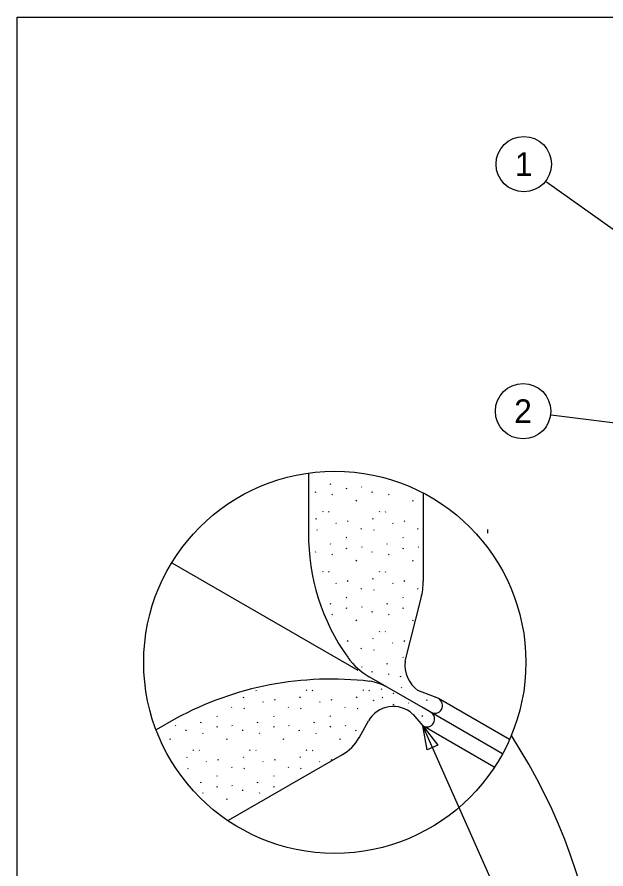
# Model space of a CAD drawing. Extents: x 10043 to 10176, y 9935 to 10141.
# Drawn here: x 10110.22 to 10126.8, y 10116.52 to 10140.51 of the extents above; entities that cross this region are included whole.
import ezdxf

# ---------------------------------------------------------------- set-up
doc = ezdxf.new("R2010")
doc.units = 0
for name, color, linetype in [('G-ANNO-SYMB', 7, 'Continuous'), ('G-DETL-GRID', 7, 'Continuous'), ('G-DETL-LINE', 7, 'Continuous'), ('G-DETL-TEXT', 7, 'Continuous')]:
    doc.layers.add(name, color=color, linetype=linetype)

msp = doc.modelspace()

# ---------------------------------------------------------------- linework, layer by layer
at = {"layer": 'G-ANNO-SYMB'}
for centre in [(10124.483, 10136.364), (10124.464, 10129.41)]:
    msp.add_circle(centre, 0.779, dxfattribs=at)
at = {"layer": 'G-DETL-GRID'}
msp.add_lwpolyline([(10110.22, 10140.505), (10159.362, 10140.505), (10159.362, 10095.005), (10110.22, 10095.005)], close=True, dxfattribs=at)
at = {"layer": 'G-DETL-LINE'}
for p, q in [((10118.427, 10127.663), (10118.427, 10125.989)), ((10118.427, 10127.663), (10118.427, 10125.989)), ((10119.04, 10127.349), (10119.052, 10127.376)), ((10119.04, 10127.349), (10119.052, 10127.376)), ((10118.614, 10127.151), (10118.617, 10127.124)), ((10118.614, 10127.151), (10118.617, 10127.124)), ((10119.495, 10127.226), (10119.507, 10127.253)), ((10119.495, 10127.226), (10119.507, 10127.253)), ((10119.911, 10127.285), (10119.923, 10127.267)), ((10119.911, 10127.285), (10119.923, 10127.267)), ((10120.208, 10127.151), (10120.211, 10127.124)), ((10120.208, 10127.151), (10120.211, 10127.124)), ((10119.083, 10127.072), (10119.095, 10127.054)), ((10119.083, 10127.072), (10119.095, 10127.054)), ((10119.768, 10126.879), (10119.78, 10126.906)), ((10119.768, 10126.879), (10119.78, 10126.906)), ((10120.678, 10127.072), (10120.69, 10127.054)), ((10120.678, 10127.072), (10120.69, 10127.054)), ((10121.362, 10126.879), (10121.374, 10126.906)), ((10121.362, 10126.879), (10121.374, 10126.906)), ((10121.652, 10127.102), (10121.652, 10124.624)), ((10121.652, 10127.102), (10121.652, 10124.624)), ((10118.641, 10126.37), (10118.653, 10126.397)), ((10118.641, 10126.37), (10118.653, 10126.397)), ((10118.818, 10126.592), (10118.83, 10126.574)), ((10118.818, 10126.592), (10118.83, 10126.574)), ((10118.989, 10126.586), (10119.001, 10126.568)), ((10118.989, 10126.586), (10119.001, 10126.568)), ((10120.236, 10126.37), (10120.248, 10126.397)), ((10120.236, 10126.37), (10120.248, 10126.397)), ((10120.413, 10126.592), (10120.425, 10126.574)), ((10120.413, 10126.592), (10120.425, 10126.574)), ((10120.583, 10126.586), (10120.595, 10126.568)), ((10120.583, 10126.586), (10120.595, 10126.568)), ((10119.19, 10126.266), (10119.202, 10126.248)), ((10119.19, 10126.266), (10119.202, 10126.248)), ((10119.525, 10126.301), (10119.537, 10126.328)), ((10119.525, 10126.301), (10119.537, 10126.328)), ((10120.784, 10126.266), (10120.796, 10126.248)), ((10120.784, 10126.266), (10120.796, 10126.248)), ((10121.12, 10126.301), (10121.132, 10126.328)), ((10121.12, 10126.301), (10121.132, 10126.328)), ((10118.66, 10126.077), (10118.672, 10126.059)), ((10118.66, 10126.077), (10118.672, 10126.059)), ((10119.9, 10126.11), (10119.912, 10126.092)), ((10119.9, 10126.11), (10119.912, 10126.092)), ((10120.254, 10126.077), (10120.266, 10126.059)), ((10120.254, 10126.077), (10120.266, 10126.059)), ((10121.494, 10126.11), (10121.506, 10126.092)), ((10121.494, 10126.11), (10121.506, 10126.092)), ((10123.463, 10126.082), (10123.463, 10125.978)), ((10123.463, 10126.082), (10123.463, 10125.978)), ((10119.04, 10125.663), (10119.052, 10125.69)), ((10119.04, 10125.663), (10119.052, 10125.69)), ((10119.486, 10125.864), (10119.498, 10125.846)), ((10119.486, 10125.864), (10119.498, 10125.846)), ((10120.634, 10125.663), (10120.646, 10125.69)), ((10120.634, 10125.663), (10120.646, 10125.69)), ((10121.08, 10125.864), (10121.092, 10125.846)), ((10121.08, 10125.864), (10121.092, 10125.846)), ((10118.614, 10125.465), (10118.617, 10125.438)), ((10118.614, 10125.465), (10118.617, 10125.438)), ((10119.495, 10125.54), (10119.507, 10125.567)), ((10119.495, 10125.54), (10119.507, 10125.567)), ((10119.911, 10125.598), (10119.923, 10125.58)), ((10119.911, 10125.598), (10119.923, 10125.58)), ((10120.208, 10125.465), (10120.211, 10125.438)), ((10120.208, 10125.465), (10120.211, 10125.438)), ((10121.09, 10125.54), (10121.102, 10125.567)), ((10121.09, 10125.54), (10121.102, 10125.567)), ((10121.506, 10125.598), (10121.518, 10125.58)), ((10121.506, 10125.598), (10121.518, 10125.58)), ((10119.083, 10125.385), (10119.095, 10125.367)), ((10119.083, 10125.385), (10119.095, 10125.367)), ((10119.768, 10125.192), (10119.78, 10125.219)), ((10119.768, 10125.192), (10119.78, 10125.219)), ((10120.678, 10125.385), (10120.69, 10125.367)), ((10120.678, 10125.385), (10120.69, 10125.367)), ((10121.362, 10125.192), (10121.374, 10125.219)), ((10121.362, 10125.192), (10121.374, 10125.219)), ((10114.578, 10125.141), (10119.81, 10122.12)), ((10114.578, 10125.141), (10119.81, 10122.12)), ((10118.818, 10124.906), (10118.83, 10124.888)), ((10118.818, 10124.906), (10118.83, 10124.888)), ((10118.989, 10124.899), (10119.001, 10124.881)), ((10118.989, 10124.899), (10119.001, 10124.881)), ((10120.236, 10124.684), (10120.248, 10124.711)), ((10120.236, 10124.684), (10120.248, 10124.711)), ((10120.413, 10124.906), (10120.425, 10124.888)), ((10120.413, 10124.906), (10120.425, 10124.888)), ((10120.583, 10124.899), (10120.595, 10124.881)), ((10120.583, 10124.899), (10120.595, 10124.881)), ((10119.19, 10124.58), (10119.202, 10124.562)), ((10119.19, 10124.58), (10119.202, 10124.562)), ((10119.525, 10124.615), (10119.537, 10124.642)), ((10119.525, 10124.615), (10119.537, 10124.642)), ((10120.784, 10124.58), (10120.796, 10124.562)), ((10120.784, 10124.58), (10120.796, 10124.562)), ((10121.12, 10124.615), (10121.132, 10124.642)), ((10121.12, 10124.615), (10121.132, 10124.642)), ((10119.9, 10124.423), (10119.912, 10124.405)), ((10119.9, 10124.423), (10119.912, 10124.405)), ((10120.254, 10124.391), (10120.266, 10124.373)), ((10120.254, 10124.391), (10120.266, 10124.373)), ((10121.494, 10124.423), (10121.506, 10124.405)), ((10121.494, 10124.423), (10121.506, 10124.405)), ((10119.04, 10123.977), (10119.052, 10124.004)), ((10119.04, 10123.977), (10119.052, 10124.004)), ((10119.486, 10124.178), (10119.498, 10124.16)), ((10119.486, 10124.178), (10119.498, 10124.16)), ((10120.634, 10123.977), (10120.646, 10124.004)), ((10120.634, 10123.977), (10120.646, 10124.004)), ((10121.08, 10124.178), (10121.092, 10124.16)), ((10121.08, 10124.178), (10121.092, 10124.16)), ((10121.146, 10122.373), (10121.594, 10124.151)), ((10121.146, 10122.373), (10121.594, 10124.151)), ((10119.495, 10123.854), (10119.507, 10123.881)), ((10119.495, 10123.854), (10119.507, 10123.881)), ((10119.911, 10123.912), (10119.923, 10123.894)), ((10119.911, 10123.912), (10119.923, 10123.894)), ((10120.208, 10123.779), (10120.211, 10123.752)), ((10120.208, 10123.779), (10120.211, 10123.752)), ((10121.09, 10123.854), (10121.102, 10123.881)), ((10121.09, 10123.854), (10121.102, 10123.881)), ((10121.506, 10123.912), (10121.517, 10123.894)), ((10121.506, 10123.912), (10121.517, 10123.894)), ((10119.083, 10123.699), (10119.095, 10123.681)), ((10119.083, 10123.699), (10119.095, 10123.681)), ((10119.768, 10123.506), (10119.78, 10123.533)), ((10119.768, 10123.506), (10119.78, 10123.533)), ((10120.678, 10123.699), (10120.69, 10123.681)), ((10120.678, 10123.699), (10120.69, 10123.681)), ((10121.362, 10123.506), (10121.374, 10123.533)), ((10121.362, 10123.506), (10121.374, 10123.533)), ((10120.413, 10123.22), (10120.425, 10123.202)), ((10120.413, 10123.22), (10120.425, 10123.202)), ((10120.583, 10123.213), (10120.595, 10123.195)), ((10120.583, 10123.213), (10120.595, 10123.195)), ((10119.525, 10122.929), (10119.537, 10122.956)), ((10119.525, 10122.929), (10119.537, 10122.956)), ((10120.236, 10122.998), (10120.248, 10123.025)), ((10120.236, 10122.998), (10120.248, 10123.025)), ((10120.784, 10122.894), (10120.796, 10122.876)), ((10120.784, 10122.894), (10120.796, 10122.876)), ((10121.12, 10122.929), (10121.132, 10122.956)), ((10121.12, 10122.929), (10121.132, 10122.956)), ((10119.9, 10122.737), (10119.912, 10122.719)), ((10119.9, 10122.737), (10119.912, 10122.719)), ((10120.254, 10122.705), (10120.266, 10122.687)), ((10120.254, 10122.705), (10120.266, 10122.687)), ((10120.634, 10122.29), (10120.646, 10122.317)), ((10120.634, 10122.29), (10120.646, 10122.317)), ((10121.08, 10122.492), (10121.092, 10122.474)), ((10121.08, 10122.492), (10121.092, 10122.474)), ((10119.911, 10122.226), (10119.923, 10122.208)), ((10119.911, 10122.226), (10119.923, 10122.208)), ((10120.208, 10122.092), (10120.211, 10122.065)), ((10120.208, 10122.092), (10120.211, 10122.065)), ((10121.652, 10121.056), (10120.135, 10121.932)), ((10121.652, 10121.056), (10120.135, 10121.932)), ((10120.678, 10122.013), (10120.69, 10121.995)), ((10120.678, 10122.013), (10120.69, 10121.995)), ((10121.014, 10121.937), (10121.026, 10121.964)), ((10121.014, 10121.937), (10121.026, 10121.964)), ((10120.471, 10121.598), (10120.483, 10121.58)), ((10120.471, 10121.598), (10120.483, 10121.58)), ((10121.033, 10121.643), (10121.045, 10121.625)), ((10121.033, 10121.643), (10121.045, 10121.625)), ((10116.59, 10121.344), (10116.602, 10121.371)), ((10116.59, 10121.344), (10116.602, 10121.371)), ((10116.937, 10121.559), (10116.949, 10121.541)), ((10116.937, 10121.559), (10116.949, 10121.541)), ((10118.184, 10121.344), (10118.196, 10121.371)), ((10118.184, 10121.344), (10118.196, 10121.371)), ((10118.361, 10121.566), (10118.373, 10121.548)), ((10118.361, 10121.566), (10118.373, 10121.548)), ((10118.531, 10121.559), (10118.543, 10121.541)), ((10118.531, 10121.559), (10118.543, 10121.541)), ((10119.778, 10121.344), (10119.79, 10121.371)), ((10119.778, 10121.344), (10119.79, 10121.371)), ((10119.955, 10121.566), (10119.967, 10121.548)), ((10119.955, 10121.566), (10119.967, 10121.548)), ((10120.126, 10121.559), (10120.138, 10121.541)), ((10120.126, 10121.559), (10120.138, 10121.541)), ((10120.5, 10121.357), (10120.512, 10121.339)), ((10120.5, 10121.357), (10120.512, 10121.339)), ((10120.809, 10121.471), (10120.821, 10121.453)), ((10120.809, 10121.471), (10120.821, 10121.453)), ((10122.019, 10121.348), (10121.504, 10121.549)), ((10122.019, 10121.348), (10121.504, 10121.549)), ((10122.083, 10121.319), (10121.997, 10121.357)), ((10122.083, 10121.319), (10121.997, 10121.357)), ((10117.138, 10121.24), (10117.15, 10121.222)), ((10117.138, 10121.24), (10117.15, 10121.222)), ((10117.474, 10121.275), (10117.486, 10121.302)), ((10117.474, 10121.275), (10117.486, 10121.302)), ((10118.732, 10121.24), (10118.744, 10121.222)), ((10118.732, 10121.24), (10118.744, 10121.222)), ((10119.068, 10121.275), (10119.08, 10121.302)), ((10119.068, 10121.275), (10119.08, 10121.302)), ((10120.25, 10121.261), (10120.262, 10121.288)), ((10120.25, 10121.261), (10120.262, 10121.288)), ((10120.818, 10121.147), (10120.83, 10121.173)), ((10120.818, 10121.147), (10120.83, 10121.173)), ((10121.234, 10121.205), (10121.246, 10121.187)), ((10121.234, 10121.205), (10121.246, 10121.187)), ((10121.753, 10121.264), (10121.765, 10121.291)), ((10121.753, 10121.264), (10121.765, 10121.291)), ((10124.081, 10120.166), (10122.083, 10121.319)), ((10124.081, 10120.166), (10122.083, 10121.319)), ((10116.254, 10121.083), (10116.266, 10121.065)), ((10116.254, 10121.083), (10116.266, 10121.065)), ((10116.608, 10121.051), (10116.62, 10121.033)), ((10116.608, 10121.051), (10116.62, 10121.033)), ((10117.848, 10121.083), (10117.86, 10121.065)), ((10117.848, 10121.083), (10117.86, 10121.065)), ((10118.202, 10121.051), (10118.214, 10121.033)), ((10118.202, 10121.051), (10118.214, 10121.033)), ((10119.443, 10121.083), (10119.455, 10121.065)), ((10119.443, 10121.083), (10119.455, 10121.065)), ((10119.797, 10121.051), (10119.809, 10121.033)), ((10119.797, 10121.051), (10119.809, 10121.033)), ((10121.356, 10120.885), (10121.64, 10120.551)), ((10121.356, 10120.885), (10121.64, 10120.551)), ((10123.881, 10119.77), (10121.652, 10121.056)), ((10123.881, 10119.77), (10121.652, 10121.056)), ((10114.689, 10120.76), (10114.14, 10120.444)), ((10114.689, 10120.76), (10114.14, 10120.444)), ((10115.394, 10120.637), (10115.406, 10120.664)), ((10115.394, 10120.637), (10115.406, 10120.664)), ((10115.839, 10120.838), (10115.851, 10120.82)), ((10115.839, 10120.838), (10115.851, 10120.82)), ((10116.988, 10120.637), (10117, 10120.664)), ((10116.988, 10120.637), (10117, 10120.664)), ((10117.434, 10120.838), (10117.446, 10120.82)), ((10117.434, 10120.838), (10117.446, 10120.82)), ((10118.582, 10120.637), (10118.594, 10120.664)), ((10118.582, 10120.637), (10118.594, 10120.664)), ((10119.028, 10120.838), (10119.04, 10120.82)), ((10119.028, 10120.838), (10119.04, 10120.82)), ((10119.846, 10120.22), (10120.115, 10120.696)), ((10119.846, 10120.22), (10120.115, 10120.696)), ((10121.627, 10120.816), (10121.639, 10120.843)), ((10121.627, 10120.816), (10121.639, 10120.843)), ((10114.671, 10120.572), (10114.683, 10120.554)), ((10114.671, 10120.572), (10114.683, 10120.554)), ((10114.968, 10120.438), (10114.971, 10120.411)), ((10114.968, 10120.438), (10114.971, 10120.411)), ((10115.849, 10120.514), (10115.861, 10120.541)), ((10115.849, 10120.514), (10115.861, 10120.541)), ((10116.265, 10120.572), (10116.277, 10120.554)), ((10116.265, 10120.572), (10116.277, 10120.554)), ((10116.562, 10120.438), (10116.565, 10120.411)), ((10116.562, 10120.438), (10116.565, 10120.411)), ((10117.444, 10120.514), (10117.456, 10120.541)), ((10117.444, 10120.514), (10117.456, 10120.541)), ((10117.859, 10120.572), (10117.871, 10120.554)), ((10117.859, 10120.572), (10117.871, 10120.554)), ((10118.156, 10120.438), (10118.159, 10120.411)), ((10118.156, 10120.438), (10118.159, 10120.411)), ((10119.038, 10120.514), (10119.05, 10120.541)), ((10119.038, 10120.514), (10119.05, 10120.541)), ((10119.454, 10120.572), (10119.466, 10120.554)), ((10119.454, 10120.572), (10119.466, 10120.554)), ((10119.751, 10120.438), (10119.754, 10120.411)), ((10119.751, 10120.438), (10119.754, 10120.411)), ((10123.651, 10119.39), (10121.64, 10120.551)), ((10123.651, 10119.39), (10121.64, 10120.551)), ((10114.528, 10120.166), (10114.54, 10120.193)), ((10114.528, 10120.166), (10114.54, 10120.193)), ((10115.437, 10120.359), (10115.449, 10120.341)), ((10115.437, 10120.359), (10115.449, 10120.341)), ((10116.122, 10120.166), (10116.134, 10120.193)), ((10116.122, 10120.166), (10116.134, 10120.193)), ((10117.032, 10120.359), (10117.044, 10120.341)), ((10117.032, 10120.359), (10117.044, 10120.341)), ((10117.716, 10120.166), (10117.728, 10120.193)), ((10117.716, 10120.166), (10117.728, 10120.193)), ((10118.626, 10120.359), (10118.638, 10120.341)), ((10118.626, 10120.359), (10118.638, 10120.341)), ((10119.311, 10120.166), (10119.323, 10120.193)), ((10119.311, 10120.166), (10119.323, 10120.193)), ((10114.995, 10119.658), (10115.007, 10119.685)), ((10114.995, 10119.658), (10115.007, 10119.685)), ((10115.172, 10119.88), (10115.184, 10119.862)), ((10115.172, 10119.88), (10115.184, 10119.862)), ((10115.343, 10119.873), (10115.355, 10119.855)), ((10115.343, 10119.873), (10115.355, 10119.855)), ((10119.368, 10119.738), (10116.163, 10117.887)), ((10119.368, 10119.738), (10116.163, 10117.887)), ((10116.59, 10119.658), (10116.602, 10119.685)), ((10116.59, 10119.658), (10116.602, 10119.685)), ((10116.766, 10119.88), (10116.778, 10119.862)), ((10116.766, 10119.88), (10116.778, 10119.862)), ((10116.937, 10119.873), (10116.949, 10119.855)), ((10116.937, 10119.873), (10116.949, 10119.855)), ((10118.184, 10119.658), (10118.196, 10119.685)), ((10118.184, 10119.658), (10118.196, 10119.685)), ((10118.361, 10119.88), (10118.373, 10119.862)), ((10118.361, 10119.88), (10118.373, 10119.862)), ((10118.531, 10119.873), (10118.543, 10119.855)), ((10118.531, 10119.873), (10118.543, 10119.855)), ((10115.544, 10119.554), (10115.556, 10119.536)), ((10115.544, 10119.554), (10115.556, 10119.536)), ((10115.879, 10119.589), (10115.891, 10119.616)), ((10115.879, 10119.589), (10115.891, 10119.616)), ((10117.138, 10119.554), (10117.15, 10119.536)), ((10117.138, 10119.554), (10117.15, 10119.536)), ((10117.474, 10119.589), (10117.486, 10119.616)), ((10117.474, 10119.589), (10117.486, 10119.616)), ((10118.732, 10119.554), (10118.744, 10119.536)), ((10118.732, 10119.554), (10118.744, 10119.536)), ((10119.068, 10119.589), (10119.08, 10119.616)), ((10119.068, 10119.589), (10119.08, 10119.616)), ((10115.014, 10119.364), (10115.026, 10119.346)), ((10115.014, 10119.364), (10115.026, 10119.346)), ((10116.254, 10119.397), (10116.266, 10119.379)), ((10116.254, 10119.397), (10116.266, 10119.379)), ((10116.608, 10119.364), (10116.62, 10119.346)), ((10116.608, 10119.364), (10116.62, 10119.346)), ((10117.848, 10119.397), (10117.86, 10119.379)), ((10117.848, 10119.397), (10117.86, 10119.379)), ((10118.202, 10119.364), (10118.214, 10119.346)), ((10118.202, 10119.364), (10118.214, 10119.346)), ((10115.394, 10118.95), (10115.406, 10118.977)), ((10115.394, 10118.95), (10115.406, 10118.977)), ((10115.839, 10119.152), (10115.851, 10119.134)), ((10115.839, 10119.152), (10115.851, 10119.134)), ((10116.988, 10118.95), (10117, 10118.977)), ((10116.988, 10118.95), (10117, 10118.977)), ((10117.434, 10119.152), (10117.446, 10119.134)), ((10117.434, 10119.152), (10117.446, 10119.134)), ((10115.849, 10118.827), (10115.861, 10118.854)), ((10115.849, 10118.827), (10115.861, 10118.854)), ((10116.265, 10118.886), (10116.277, 10118.868)), ((10116.265, 10118.886), (10116.277, 10118.868)), ((10116.562, 10118.752), (10116.565, 10118.725)), ((10116.562, 10118.752), (10116.565, 10118.725)), ((10117.444, 10118.827), (10117.456, 10118.854)), ((10117.444, 10118.827), (10117.456, 10118.854)), ((10117.859, 10118.886), (10117.869, 10118.872)), ((10117.859, 10118.886), (10117.869, 10118.872)), ((10115.437, 10118.673), (10115.449, 10118.655)), ((10115.437, 10118.673), (10115.449, 10118.655)), ((10116.122, 10118.48), (10116.134, 10118.507)), ((10116.122, 10118.48), (10116.134, 10118.507)), ((10117.032, 10118.673), (10117.044, 10118.655)), ((10117.032, 10118.673), (10117.044, 10118.655))]:
    msp.add_line(p, q, dxfattribs=at)
msp.add_circle((10119.164, 10122.342), 5.378, dxfattribs=at)
msp.add_circle((10119.164, 10122.342), 5.378, dxfattribs=at)
for centre, radius, start, end in [((10124.325, 10125.916), 5.899, 179.2851, 215.6022), ((10124.325, 10125.916), 5.899, 179.2851, 215.6022), ((10119.717, 10124.624), 1.935, 345.8569, 0), ((10119.717, 10124.624), 1.935, 345.8569, 0), ((10121.102, 10123.608), 1.935, 215.6022, 240.0001), ((10121.102, 10123.608), 1.935, 215.6022, 240.0001), ((10122.013, 10122.26), 0.874, 172.6182, 234.4112), ((10122.013, 10122.26), 0.874, 172.6182, 234.4112), ((10119.069, 10112.658), 9.211, 83.3014, 118.3969), ((10119.069, 10112.658), 9.211, 83.3014, 118.3969), ((10119.993, 10120.525), 1.29, 60.0002, 83.3014), ((10119.993, 10120.525), 1.29, 60.0002, 83.3014), ((10121.973, 10121.127), 0.222, 239.9993, 59.9993), ((10121.973, 10121.127), 0.222, 239.9993, 59.9993), ((10120.81, 10120.3), 0.8, 47.0339, 150.7736), ((10120.81, 10120.3), 0.8, 47.0339, 150.7736), ((10121.751, 10120.743), 0.222, 239.9993, 59.9993), ((10121.751, 10120.743), 0.222, 239.9993, 59.9993), ((10118.723, 10120.855), 1.29, 300, 330.5386), ((10118.723, 10120.855), 1.29, 300, 330.5386)]:
    msp.add_arc(centre, radius, start, end, dxfattribs=at)
at = {"layer": 'G-DETL-TEXT'}
for p, q in [((10125.12, 10135.869), (10127.462, 10134.206)), ((10125.258, 10129.309), (10131.765, 10128.489)), ((10125.258, 10129.309), (10131.765, 10128.489)), ((10123.54, 10116.28), (10121.64, 10120.551))]:
    msp.add_line(p, q, dxfattribs=at)
msp.add_lwpolyline([(10121.759, 10119.874), (10121.64, 10120.551), (10122.063, 10120.01)], close=True, dxfattribs=at)
msp.add_lwpolyline([(10121.759, 10119.874), (10121.64, 10120.551), (10122.063, 10120.01)], close=True, dxfattribs=at)
msp.add_arc((10110.325, 10111.351), 16.446, 340.7432, 32.9017, dxfattribs=at)

# ---------------------------------------------------------------- texts
at = {"layer": 'G-ANNO-SYMB'}
for s, p in [('1', (10124.233, 10136.031)), ('2', (10124.214, 10129.076))]:
    msp.add_text(s, height=0.667, dxfattribs=at).set_placement(p)

doc.saveas('drawing.dxf')
